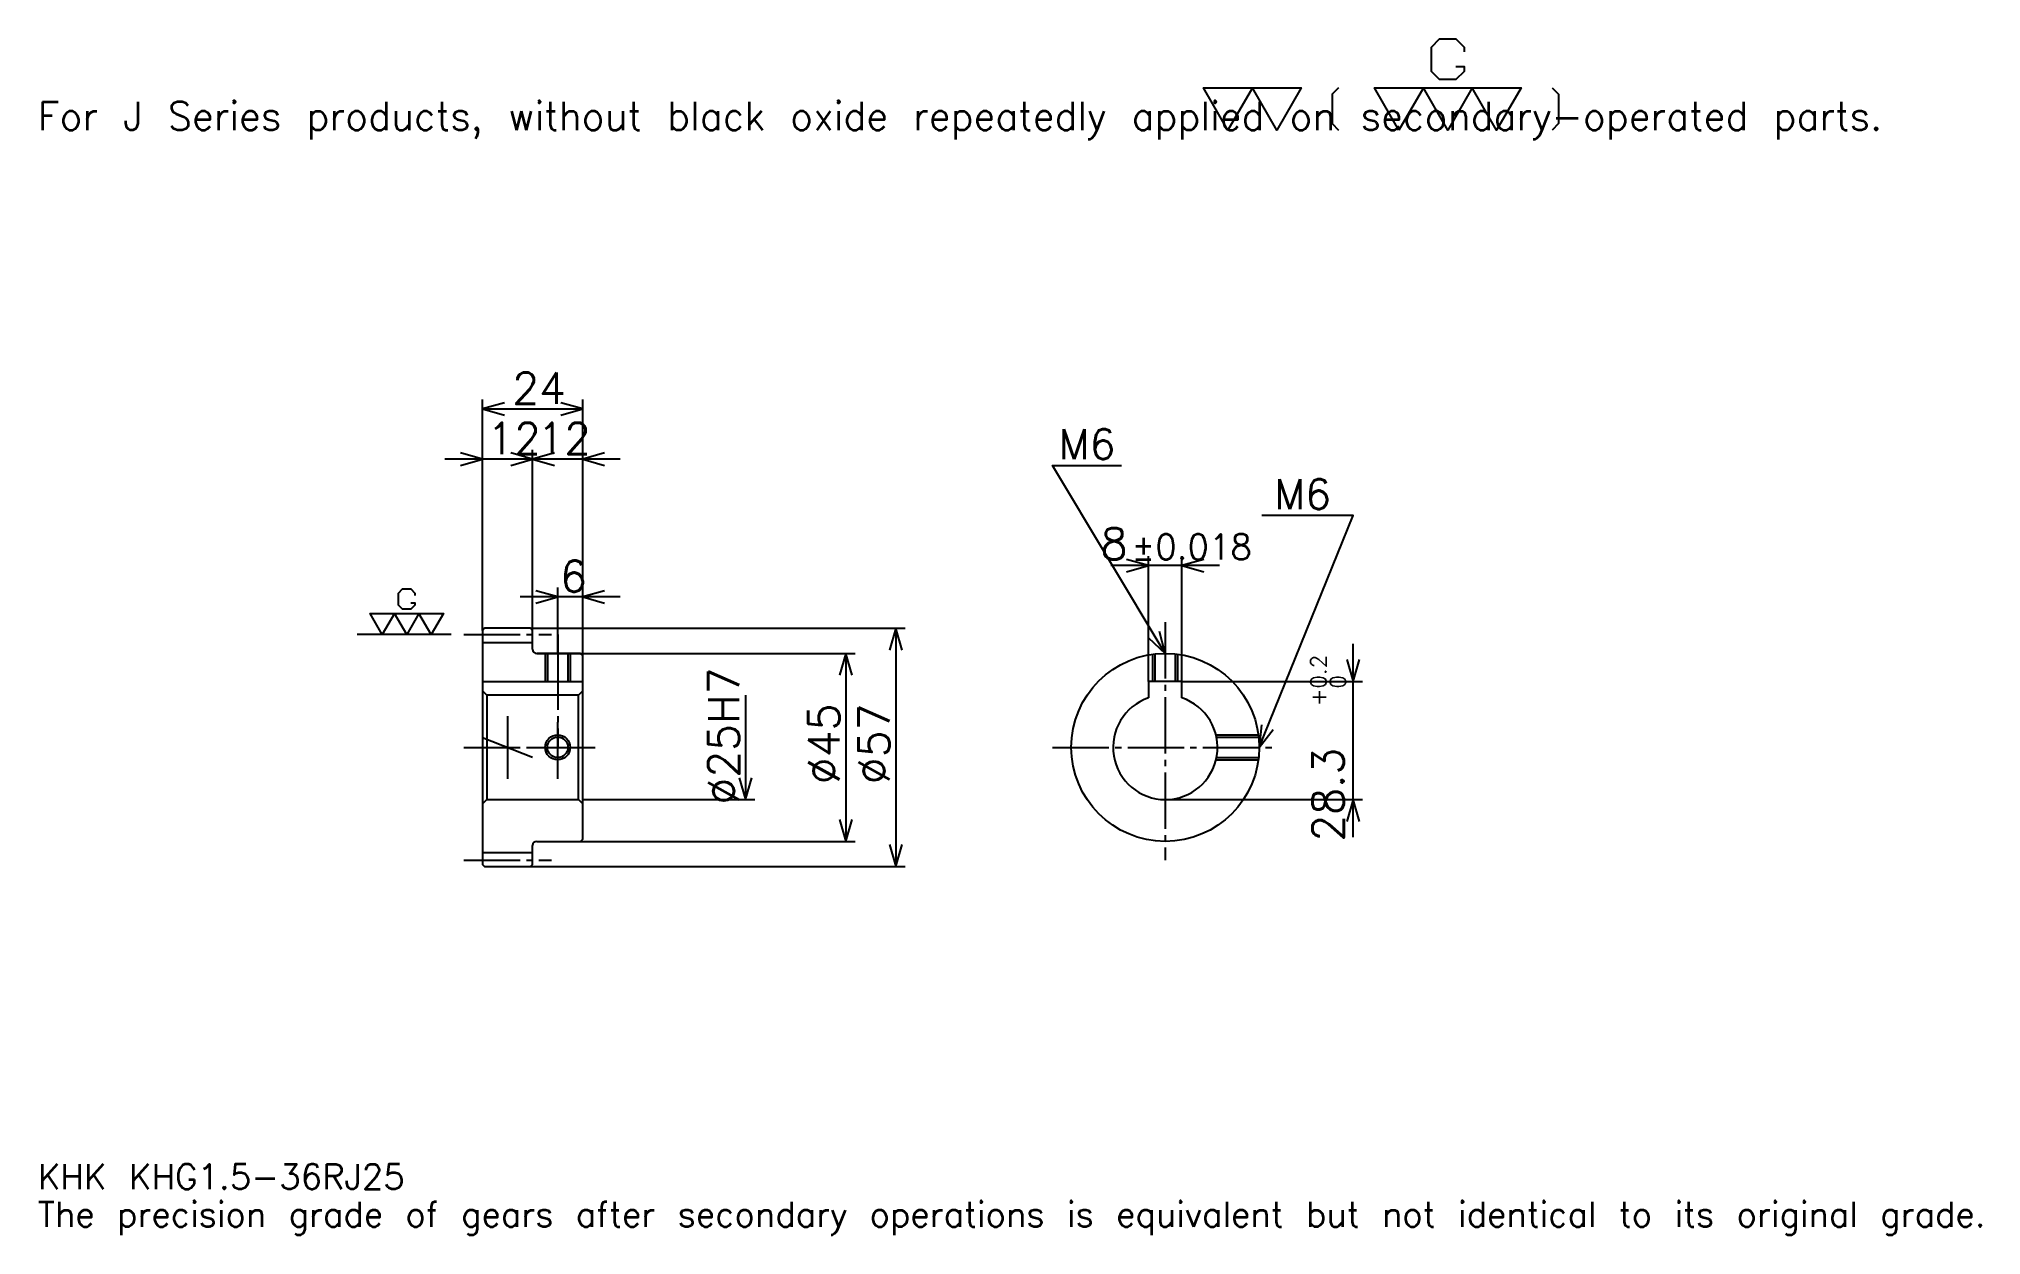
# Model space of a CAD drawing. Extents: x 15 to 480, y 6 to 292.
import ezdxf

# ---------------------------------------------------------------- set-up
doc = ezdxf.new("R2010")
doc.units = 0
doc.linetypes.add('DASHDOT', pattern=[18, 13.5, -1.5, 1.5, -1.5])
doc.layers.get('0').update_dxf_attribs({"linetype": 'CONTINUOUS'})
doc.layers.add('DASHDOT', color=6, linetype='DASHDOT')
doc.styles.add('KANJI', font='TXT', dxfattribs={"bigfont": 'BIGFONT'})

msp = doc.modelspace()

# ---------------------------------------------------------------- linework, layer by layer
at = {"color": 5}
for p, q in [((121.5, 150.75), (121.5, 205.5)), ((145.5, 150.75), (145.5, 205.5)), ((121.5, 203.25), (145.5, 203.25)), ((142.5, 191.25), (112.5, 191.25)), ((154.5, 191.25), (124.5, 191.25)), ((133.5, 150.75), (133.5, 193.5)), ((281, 138.050003), (281, 168)), ((289, 138.050003), (289, 168)), ((298, 165.75), (272, 165.75)), ((154.5, 158.25), (130.5, 158.25)), ((139.5, 150.75), (139.5, 160.5)), ((121.5, 150.25), (121.5, 150.75)), ((133, 150.75), (145.5, 150.75)), ((133.5, 150.25), (133.5, 150.75)), ((139.5, 144.75), (139.5, 150.75)), ((139.5, 144.75), (139.5, 150.75)), ((145.5, 150.75), (222.75, 150.75)), ((145.5, 144.25), (145.5, 150.75)), ((220.5, 150.75), (220.5, 93.75)), ((134.5, 144.75), (145.5, 144.75)), ((145.5, 144.75), (210.75, 144.75)), ((208.5, 144.75), (208.5, 99.75)), ((330, 100.75), (330, 147.050003)), ((289, 138.050003), (332.25, 138.050003)), ((184.5, 134.75), (184.5, 109.75)), ((145.5, 109.75), (186.75, 109.75)), ((285, 109.75), (332.25, 109.75)), ((134.5, 99.75), (145.5, 99.75)), ((145.5, 99.75), (210.75, 99.75)), ((133, 93.75), (145.5, 93.75)), ((145.5, 93.75), (222.75, 93.75))]:
    msp.add_line(p, q, dxfattribs=at)
at = {"color": 7}
for p, q in [((114, 149.25), (91.5, 149.25)), ((127.5, 129.75), (127.5, 114.75))]:
    msp.add_line(p, q, dxfattribs=at)
at = {"color": 4}
for p, q in [((121.5, 147.375), (133.5, 147.375)), ((121.5, 138.050003), (145.5, 138.050003)), ((144.5, 134.75), (145.5, 135.75)), ((122.5, 134.75), (122.5, 109.75)), ((144.5, 109.75), (145.5, 108.75)), ((121.5, 97.125), (133.5, 97.125))]:
    msp.add_line(p, q, dxfattribs=at)
at = {"color": 7}
for points in [[(354.600006, 285.209991), (356.549988, 285.209991), (356.549988, 284.040009), (354.600006, 282.089996), (350.700012, 282.089996), (348.75, 284.040009), (348.75, 289.890015), (350.700012, 291.839996), (354.600006, 291.839996), (356.549988, 289.890015), (356.549988, 288.720001)], [(300, 270), (294.149994, 280.140015), (317.549988, 280.140015), (311.700012, 270), (305.850006, 280.140015), (300, 270)], [(326.519989, 280.140015), (324.959991, 278.579987), (324.959991, 271.559998), (326.519989, 270)], [(340.950012, 270), (335.100006, 280.140015), (370.200012, 280.140015), (364.350006, 270), (358.5, 280.140015), (352.649994, 270), (346.799988, 280.140015), (340.950012, 270)], [(377.609985, 280.140015), (379.169983, 278.579987), (379.169983, 271.559998), (377.609985, 270)], [(104.324997, 156.854996), (105.300003, 156.854996), (105.300003, 156.270004), (104.324997, 155.294998), (102.375, 155.294998), (101.400002, 156.270004), (101.400002, 159.195007), (102.375, 160.169998), (104.324997, 160.169998), (105.300003, 159.195007), (105.300003, 158.610001)], [(97.5, 149.25), (94.574997, 154.320007), (112.125, 154.320007), (109.199997, 149.25), (106.275002, 154.320007), (103.349998, 149.25), (100.425003, 154.320007), (97.5, 149.25)]]:
    msp.add_lwpolyline(points, dxfattribs=at)
at = {"color": 5}
for points in [[(126.75, 204.75), (121.5, 203.25), (126.75, 201.75)], [(140.25, 201.75), (145.5, 203.25), (140.25, 204.75)], [(116.25, 189.75), (121.5, 191.25), (116.25, 192.75)], [(128.25, 189.75), (133.5, 191.25), (128.25, 192.75)], [(138.75, 192.75), (133.5, 191.25), (138.75, 189.75)], [(150.75, 192.75), (145.5, 191.25), (150.75, 189.75)], [(285, 144.75), (258, 189.75), (274.5, 189.75)], [(307.5, 122.25), (330, 177.75), (308.100006, 177.75)], [(275.75, 164.25), (281, 165.75), (275.75, 167.25)], [(294.25, 167.25), (289, 165.75), (294.25, 164.25)], [(134.25, 156.75), (139.5, 158.25), (134.25, 159.75)], [(150.75, 159.75), (145.5, 158.25), (150.75, 156.75)], [(222, 145.5), (220.5, 150.75), (219, 145.5)], [(281.012665, 148.480103), (285, 144.75), (283.585144, 150.02359)], [(210, 139.5), (208.5, 144.75), (207, 139.5)], [(328.5, 143.300003), (330, 138.050003), (331.5, 143.300003)], [(308.082336, 127.67894), (307.5, 122.25), (310.862549, 126.551826)], [(183, 115), (184.5, 109.75), (186, 115)], [(331.5, 104.5), (330, 109.75), (328.5, 104.5)], [(207, 105), (208.5, 99.75), (210, 105)], [(219, 99), (220.5, 93.75), (222, 99)]]:
    msp.add_lwpolyline(points, dxfattribs=at)
at = {"color": 4}
for points in [[(133.5, 145.75), (133.5, 150.25), (133, 150.75), (122, 150.75), (121.5, 150.25), (121.5, 108.75)], [(134.5, 99.75), (145, 99.75), (145.5, 100.25), (145.5, 144.25), (145, 144.75), (134.5, 144.75)], [(136.5, 144.75), (136.5, 138.050003)], [(137.039993, 144.75), (137.039993, 138.050003)], [(141.959991, 144.75), (141.959991, 138.050003)], [(142.5, 144.75), (142.5, 138.050003)], [(282, 138.050003), (282, 144.549103)], [(282.539978, 138.050003), (282.539978, 144.615112)], [(287.460022, 138.050003), (287.460022, 144.615112)], [(288, 138.050003), (288, 144.549103)], [(121.5, 108.75), (122.5, 109.75), (144.5, 109.75), (144.5, 134.75), (122.5, 134.75), (121.5, 135.75)], [(289, 134.092712), (289, 138.050003), (281, 138.050003), (281, 134.092712)], [(297.134644, 125.25), (307.299103, 125.25)], [(297.255554, 124.709999), (307.365112, 124.709999)], [(297.134644, 119.25), (307.299103, 119.25)], [(297.255554, 119.790001), (307.365112, 119.790001)], [(121.5, 108.75), (121.5, 94.25), (122, 93.75), (133, 93.75), (133.5, 94.25), (133.5, 98.75)]]:
    msp.add_lwpolyline(points, dxfattribs=at)
for centre, radius in [((285, 122.25), 22.5), ((139.5, 122.25), 2.46)]:
    msp.add_circle(centre, radius, dxfattribs=at)
at = {"color": 7}
msp.add_circle((139.5, 122.25), 3, dxfattribs=at)
at = {"color": 4}
for centre, radius, start, end in [((134.5, 145.75), 1, 180, 270), ((285, 122.25), 12.5, 108.66292518, 71.33707482), ((134.5, 98.75), 1, 90, 180)]:
    msp.add_arc(centre, radius, start, end, dxfattribs=at)
at = {"layer": 'DASHDOT', "color": 7}
for p, q in [((117, 149.25), (138, 149.25)), ((285, 152.25), (285, 95.25)), ((139.5, 144.75), (139.5, 122.25)), ((117, 122.25), (150, 122.25)), ((121.5, 124.613464), (133.5, 119.886536)), ((258, 122.25), (312, 122.25)), ((117, 95.25), (138, 95.25))]:
    msp.add_line(p, q, dxfattribs=at)
for points in [[(139.5, 149.25), (139.5, 133.550003)], [(139.5, 114.75), (139.5, 129.75)], [(132, 122.25), (147, 122.25)]]:
    msp.add_lwpolyline(points, dxfattribs=at)

# ---------------------------------------------------------------- texts
at = {"color": 7, "style": 'KANJI'}
for s, height, p in [('For J Series products, without black oxide repeatedly applied on secondary-operated parts.', 6.75, (15, 270)), ('24', 7.5, (128.625, 204.449997)), ('12', 7.5, (122.625, 192.449997)), ('12', 7.5, (134.625, 192.449997)), ('M6', 7.2, (259.5, 191.25)), ('M6', 7.2, (311.100006, 179.25)), ('8', 7.5, (269.518494, 167.25)), ('%%p0.018', 6, (276.942596, 167.25)), ('6', 7.5, (140.0625, 159.449997)), ('KHK KHG1.5-36RJ25', 6, (15, 16.5)), ('The precision grade of gears after secondary operations is equivalent but not identical to its original grade.', 6, (15, 7.5))]:
    msp.add_text(s, height=height, dxfattribs=at).set_placement(p)
for s, height, p in [('%%c25H7', 7.5, (183, 108.5625)), ('0.2', 3.75, (323.549988, 136.347778)), ('+', 3.75, (323.549988, 132.147781)), ('0', 3.75, (328.200012, 136.347778)), ('%%c45', 7.5, (207, 113.4375)), ('%%c57', 7.5, (219, 113.4375)), ('28.3', 7.5, (327.75, 99.684814))]:
    msp.add_text(s, height=height, rotation=90, dxfattribs=at).set_placement(p)

doc.saveas('drawing.dxf')
